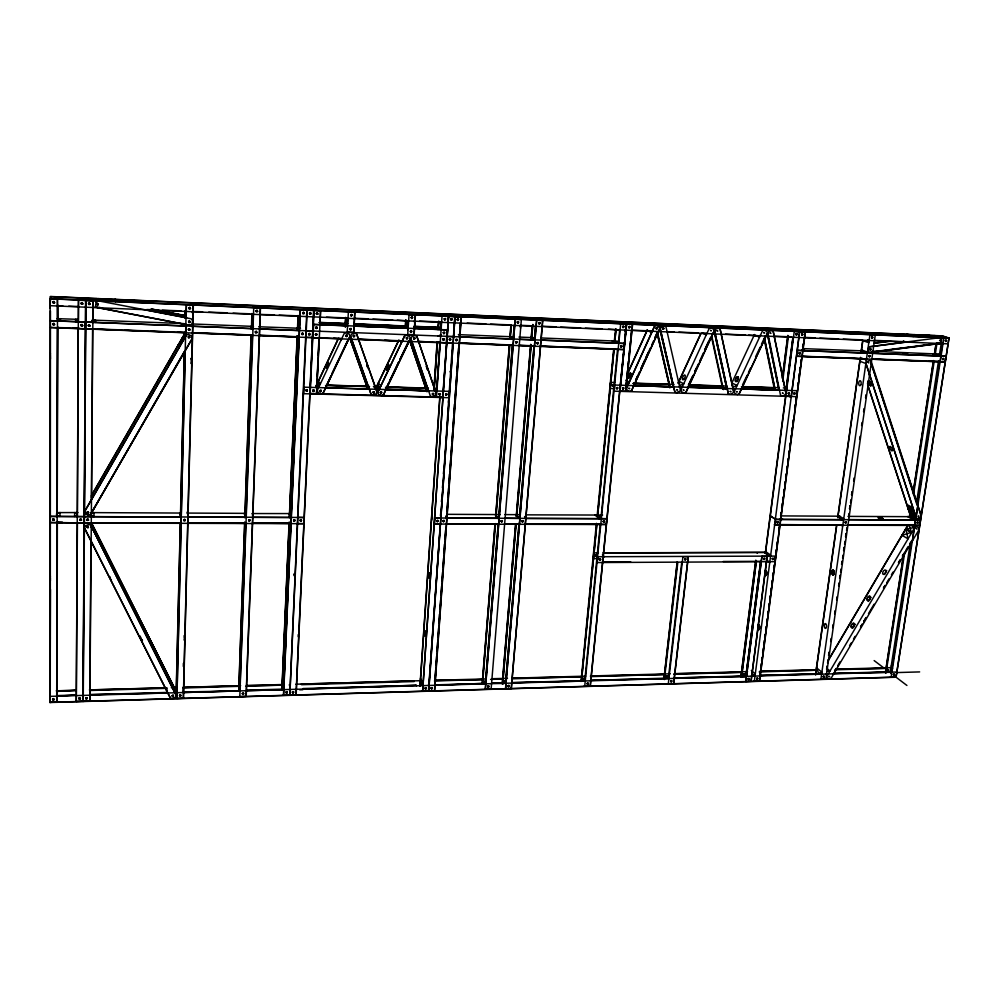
<?xml version="1.0" encoding="UTF-8"?>
<svg xmlns="http://www.w3.org/2000/svg" width="999" height="999" viewBox="0 0 999 999"><rect width="100%" height="100%" fill="white"/><g stroke="black" fill="none" stroke-linecap="round" stroke-linejoin="round"><path stroke-width="1.5" d="M49.95 702.509L50.125 298.664L949.05 338.012L896.078 677.222L49.95 702.509L50.262 688.736L49.95 702.16M50.262 697.027L50.45 310.839M50.45 589.41L50.087 702.16M85.739 300.349L85.739 298.052M56.693 701.96L57.168 522.877M57.005 516.058L57.492 327.972M57.368 299.3L57.517 320.229M57.055 697.152L57.355 521.278M57.73 326.798L57.23 512.537M57.742 318.993L57.742 304.895M57.617 696.141L75.549 695.067L57.655 695.579M58.354 306.019L62.8 305.831M57.83 691.495L57.855 690.821L75.624 690.446L57.83 691.383M90.747 524.862L88.524 524.537L85.202 525.961L84.391 528.046L170.255 697.964L172.34 698.588L175.462 697.127L176.149 695.254L90.747 524.862L175.487 693.269M84.653 516.583L303.983 517.47M183.591 352.797L90.584 514.448L192.345 338.349L90.584 514.41L88.436 515.159L85.202 513.586L84.628 511.5L186.351 335.04L188.511 334.403L191.696 336.151M85.202 513.586L88.436 515.159M869.567 346.84L868.206 348.276L868.256 351.348L869.555 352.597L940.096 343.469L934.752 343.818M50.35 357.555L50.225 354.595M50.387 354.033L50.287 353.334L50.2 356.805M50.075 640.671L50.075 641.383L50.212 640.659M50.1 579.732L50.25 578.334M50.225 578.009L50.175 575.349L50.237 579.07M50.3 637.624L50.112 643.181M75.537 695.629L75.549 695.067M77.56 306.456L68.706 306.218M76.286 701.423L78.421 300.237L93.032 300.886L89.898 701.023L76.286 701.423L77.422 522.889M77.41 516.146L78.272 328.771M78.571 300.224L78.459 321.066M82.967 701.173L85.589 300.537M83.104 701.523L85.739 300.224L86.513 298.102C96.029 302.972 105.994 296.666 115.534 301.511C125.062 297.415 134.216 304.72 143.731 300.637L144.243 302.759C134.703 297.977 124.8 304.183 115.272 299.375C105.544 303.434 96.254 296.166 86.513 300.237L85.739 298.077M83.242 701.173L85.877 300.549M89.76 700.973L90.934 540.546M91.171 527.509L91.209 522.827M91.196 516.196L91.221 513.086M92.582 328.746L91.471 499.2M92.72 321.878L92.882 300.849M166.983 688.336L90.684 690.459M90.709 695.316L90.709 694.63L167.595 692.981M90.709 694.63L167.52 692.432M50.325 356.518L50.262 359.178M50.35 356.044L50.25 353.609M50.25 577.597L50.287 580.993L50.25 580.294M50.362 578.009L50.3 580.856M50.225 639.934L50.175 641.545M869.505 346.815L905.843 342.158L903.346 341.183M50.075 639.934L50.112 638.111M184.515 639.497L184.678 638.161M191.321 363.686L191.508 358.142L191.308 359.116M933.665 335.676L929.033 336.126M869.555 352.472L940.034 343.331L941.383 341.92L941.433 338.898L940.134 337.65L869.567 346.715M940.196 337.787L941.433 338.898L941.383 341.92M174.4 688.249L174.338 687.587L175.999 688.086L174.413 688.124M175.062 692.769L176.661 692.719M179.882 513.199L180.682 517.057L84.653 516.67M176.149 693.106L180.295 522.714M180.444 516.495L184.353 351.723M184.64 335.439L184.703 332.33M185.04 318.331L185.227 310.552M176.286 693.156L180.432 522.714M180.582 516.495L184.403 351.473M185.215 315.422L185.464 310.776M176.586 692.17L174.987 692.332M185.152 332.355L177.397 332.192M85.939 322.14L185.227 325.949M176.91 698.426L186.313 304.957L193.344 305.269L183.466 698.226L176.91 698.426L185.202 350.861M185.702 335.976L185.964 325.012M186.151 317.432L186.438 304.945M183.317 666.408L183.391 663.299M187.687 513.236L188.561 517.095L245.617 517.32L244.293 513.386L245.617 517.32M183.329 698.189L193.182 305.232M183.891 691.957L239.635 690.908L183.978 692.507M193.469 311.526L202.597 311.775M252.31 328.621L193.369 326.273M298.214 636.725L298.189 634.677M374.862 387.5L374.912 385.577M50.45 296.853L50.125 308.329L50.462 296.491L942.407 335.889L949.05 338.012M250.861 326.448L252.297 328.758M238.386 685.801L238.511 686.45L238.386 685.801L183.167 687.462M238.686 691.358L244.668 522.277M244.83 517.607L251.086 335.264M251.473 329.308L251.848 313.499M238.861 690.334L244.792 522.277M244.967 517.607L251.386 335.539M251.611 329.32L252.16 313.748M239.835 691.283L245.804 522.852M246.029 516.62L252.447 335.726M252.672 329.483L253.222 313.886M253.734 307.879L239.81 696.553L246.216 696.353L260.464 308.204L253.609 307.904M253.421 306.393L259.166 306.868L255.994 306.206L258.117 306.556M256.581 307.192L253.396 306.506L254.033 306.243M50.237 359.066L50.45 358.529M246.079 696.315L260.314 308.167M246.778 690.696L283.341 689.647M246.641 690.159L283.179 689.11M259.678 335.227L273.651 335.764M260.24 328.933L298.801 330.607L296.978 328.159L298.801 330.607M424.825 631.418L425.037 635.876M424.725 631.917L424.65 633.865M424.575 634.515L425.174 636.026L425.649 633.678M425.749 634.34L425.387 631.306M428.808 573.476L428.633 575.973M428.621 575.287L428.521 574.612M429.383 573.239L429.57 576.885M170.729 359.141L171.84 357.754L171.478 359.565M281.855 690.059L289.111 522.227M289.31 517.557L297.178 335.739M297.44 329.52L298.052 315.534M282.005 690.109L289.26 522.265M289.46 517.594L297.327 335.764M297.652 329.782L298.202 315.559M282.23 689.085L289.435 522.652M289.71 516.433L297.515 336.014M297.789 329.782L298.389 315.784M290.397 523.064L261.813 522.976M290.672 517.507L288.986 513.598L290.672 517.507L253.309 517.357L252.385 514.685M298.489 336.725L279.857 336.139M283.504 689.984L290.759 523.214M290.959 518.543L298.901 336.188M299.101 331.506L299.775 315.921M313.786 310.527L296.154 694.867L283.479 695.242L300.262 309.94L320.654 310.826L316.521 393.419M283.591 695.192L300.387 309.927M289.785 695.054L306.843 310.202M289.86 695.054L307.192 310.227M50.125 643.019L50.212 641.383M297.802 523.613L303.696 523.663L84.615 523.039M303.933 387.162L303.659 393.693L448.913 397.714L449.325 391.371L303.958 387.187M306.144 337.4L312.212 337.5M298.239 517.407L303.958 517.557M306.606 330.781L312.525 331.031L85.939 322.028M296.004 694.817L313.636 310.502M314.073 310.527L310.14 393.556L442.807 397.24M316.608 388.811L316.82 384.203M317.183 376.523L317.832 362.699M318.194 355.02L318.843 341.196M320.492 310.801L320.005 324.238L319.867 319.518M302.997 688.548L416.221 685.302L303.172 689.085M317.183 387.4L318.419 387.712M50.287 575.799L50.362 577.285M325.599 387.637L369.056 389.185M341.146 338.474L333.691 338.186M345.154 323.851L319.43 322.789M345.117 326.648L345.592 317.495M345.279 326.673L345.754 317.52M346.928 325.487L319.505 324.5M347.29 325.624L347.827 317.944M348.376 312.025L347.227 332.043L353.821 332.305L354.882 312.325L348.264 312.038M348.763 339.148L351.461 339.111M353.658 332.267L354.72 312.3M354.495 326.161L407.704 328.346L354.258 325.786M358.591 339.148L375.499 339.797M366.683 386.438L326.848 385.264M49.95 696.365L896.827 672.002M374.126 386.813L376.76 386.888L373.414 386.488M376.036 389.098L378.946 389.473M386.163 389.672L428.421 390.771M378.072 387.6L378.346 383.054L380.819 385.764L375.324 389.398L398.688 340.647M401.91 341.183L358.579 339.285M405.244 327.597L405.706 320.055M405.394 327.622L405.869 320.08M405.557 327.847L406.143 320.304M397.24 320.192L408.166 320.879M407.692 329.633L408.254 320.517M407.817 329.633L408.391 320.517M409.053 314.673L407.717 334.453L414.148 334.702L415.409 314.972L408.953 314.685M411.775 341.433L408.841 341.221L400.05 359.415M413.998 334.677L415.247 314.947M428.421 390.896L385.914 389.26M434.09 386.526L437.112 341.758M437.962 329.608L438.474 321.69M434.041 389.685L437.237 342.22M438.274 326.985L438.661 321.216M434.215 389.972L437.55 342.47M438.449 327.21L438.973 321.441M435.189 390.821L436.538 391.133M416.483 685.938L416.221 685.302M436.6 390.584L439.985 342.782L436.738 390.584M440.796 328.971L441.296 321.703M440.921 328.983L441.421 321.715M419.942 686.076L439.81 396.703M420.092 686.126L439.96 396.74M422.627 685.764L422.365 685.127M448.563 316.421L422.627 691.096L434.64 690.734L461.326 316.983L442.033 316.134L436.526 397.065L442.657 397.215L448.563 316.421L422.602 691.046M428.396 685.064L428.683 685.464M440.035 524.025L434.465 523.888M440.309 517.981L434.865 518.081M440.434 515.696L440.784 512.587M441.421 501.71L441.758 498.601M442.407 487.724L442.744 484.615M443.381 473.726L443.731 470.629M448.401 402.235L448.751 399.125M452.747 343.044L447.015 342.694M453.047 336.601L447.44 336.513M428.459 690.871L440.284 524.363M452.547 343.169L440.759 517.644M453.509 336.251L454.757 316.671M428.671 690.921L454.995 316.695L428.771 690.858M435.089 677.722L435.651 669.942M436.088 663.723L436.65 655.943M437.087 649.712L437.649 641.932M438.086 635.714L438.648 627.934M439.085 621.703L439.635 613.923L439.098 623.264M440.084 607.704L440.634 599.924M441.083 593.706L441.633 585.926M442.082 579.695L442.632 571.915M443.081 565.696L443.631 557.917M444.08 551.685L444.63 543.906L444.093 553.246M445.079 537.687L445.629 529.907M446.416 519.005L446.628 515.896M447.077 509.677L447.627 501.898M448.076 495.666L448.626 487.887M449.075 481.668L449.625 473.888L449.088 483.229M450.074 467.657L450.624 459.877M451.073 453.658L451.623 445.879M452.072 439.647L452.622 431.868M453.071 425.649L453.621 417.869M454.07 411.638L454.62 403.858L454.083 413.199M455.069 397.639L455.619 389.86M456.068 383.641L456.618 375.861M457.067 369.63L457.617 361.85M458.066 355.632L458.616 347.852M459.403 336.95L459.615 333.841L459.528 336.963M460.064 327.622L460.402 322.952M435.102 679.283L435.764 669.942M436.101 665.272L436.763 655.943M437.1 651.273L437.762 641.932M438.099 637.262L438.761 627.934M440.097 609.253L440.759 599.924M441.096 595.254L441.758 585.913M442.095 581.256L442.757 571.915M443.094 567.245L443.756 557.917M445.092 539.235L445.754 529.907M446.541 519.005L446.753 515.896M447.09 511.226L447.752 501.898M448.089 497.227L448.751 487.887M450.087 469.218L450.749 459.877M451.086 455.219L451.748 445.879M452.085 441.208L452.759 431.88M453.084 427.21L453.758 417.869M455.082 399.2L455.756 389.86M456.081 385.189L456.755 375.861M457.08 371.191L457.754 361.85M458.079 357.192L458.753 347.852M460.077 329.183L460.527 322.952M434.49 690.696L461.176 316.945M435.339 685.277L485.039 683.328L485.352 683.953L498.214 524.063L446.865 524.038M495.292 514.585L498.576 518.344L447.427 518.131L445.979 516.171M460.389 336.888L513.024 339.111L509.515 336.838M83.978 516.67L50.375 516.396M50.412 522.352L83.928 523.039L83.978 516.533L50.375 516.433M482.142 684.29L494.98 524.063M495.604 516.283L509.303 345.167M509.927 337.387L510.926 324.937M482.292 684.327L495.129 524.088M495.754 516.321L509.465 345.192M510.089 337.412L511.088 324.975M482.617 683.291L495.541 523.601M496.041 517.395L509.84 345.317M510.339 337.562L511.451 325.162M485.027 683.441L435.04 684.877M498.588 519.405L512.624 345.479M513.124 339.273L514.248 325.299M485.427 684.003L498.339 524.063M498.713 519.405L512.3 345.105M513.249 339.273L514.298 325.262M515.247 319.318L485.377 689.173L484.94 688.661M505.556 518.244L519.368 518.419L515.934 514.685L519.38 518.306M519.168 345.242L533.678 345.804M520.192 339.398L534.428 339.96L530.769 337.562M502.222 683.703L515.584 524.138M516.233 516.396L530.644 344.443M531.031 339.797L532.205 325.849M502.372 683.753L515.734 524.175M516.383 516.433L530.806 344.468M531.193 339.822L532.355 325.874M502.584 684.253L515.984 524.562L502.709 684.253M531.056 344.705L516.758 515.259L531.181 344.705M532.754 324.55L531.58 338.499L532.879 324.55M518.394 517.832L518.718 517.032L519.792 517.395M505.257 682.754L491.52 683.254L505.594 683.366L519.155 523.451M505.531 683.403L519.03 523.451M533.966 346.428L519.418 518.793L534.09 346.428M535.339 326.074L534.49 340.209L533.616 340.184M534.615 340.209L535.739 326.173M536.625 320.267L505.506 688.623L511.301 688.448L542.757 320.542L536.625 320.267L505.594 688.573M542.607 320.504L511.301 688.448M541.545 340.122L624.263 343.531M140.384 636.151L140.347 637.175M512.187 678.821L581.493 676.773L511.838 678.321M581.018 681.48L596.403 523.314M597.165 515.559L613.686 349.001M614.21 341.933L615.646 329.021M615.172 382.555L610.526 382.405L609.927 388.486L614.572 388.636M581.455 680.431L596.765 524.662M615.983 329.245L614.847 340.809L616.096 329.245M581.568 680.431L596.878 524.662M584.477 680.594L511.688 682.679L584.877 681.093L584.49 680.481M608.391 329.171L619.63 329.857M584.74 681.056L600.237 524.438M600.998 517.932L617.544 349.513M619.642 329.508L618.806 342.832M584.727 686.263L620.679 323.926L632.592 324.463L625.849 391.221L619.992 391.046L626.498 324.176L590.322 686.088L584.29 685.714M606.793 518.693L434.902 517.994L434.49 524.038L606.206 524.537L606.793 518.693L526.286 518.456L524.55 516.52M624.325 343.431L623.701 349.65L447.04 342.844L447.477 336.401L624.275 343.406M590.172 686.051L626.373 324.176M619.992 391.046L626.673 324.2M591.133 680.794L590.721 680.307L668.543 678.571M603.571 562.474L603.159 561.95L630.769 561.938M604.42 556.83L602.422 554.795M625.824 386.263L626.448 380.057M626.798 375.399L627.384 370.754M627.859 366.096L628.321 361.451M628.796 356.793L629.42 350.587M629.894 345.929L630.369 341.283M630.831 336.626L631.455 330.419M625.686 391.196L632.429 324.438M626.71 385.514L627.547 385.414L626.273 385.114M632.305 330.269L651.61 330.881M634.053 385.614L673.538 386.85M184.615 640.009L184.528 635.177L184.64 636.151M658.603 331.393L660.277 331.256M668.88 384.403L633.166 383.404M679.42 386.9L682.042 387.113L679.919 387.05M727.022 388.524L688.411 387.312M663.885 679.045L677.147 562.125M664.035 679.083L677.31 562.162M664.385 679.57L677.784 562.562M706.081 333.329L701.535 333.142M668.094 678.084L590.709 680.406M668.343 678.583L681.718 562.499M682.904 556.705L668.306 683.766L673.726 683.603L688.323 556.68M712.449 333.604L714.572 333.566M673.576 683.566L688.211 556.68M674.587 678.396L674.125 677.909L746.116 676.448M721.99 386.089L688.249 385.015M726.473 388.374L687.899 387.038L688.398 387.437M733.254 388.836L732.729 388.449L735.326 388.898L733.266 388.711M741.57 388.973L779.332 390.147L741.008 388.823M759.377 335.477L759.927 335.826L748.588 335.14M767.657 335.951L765.584 335.864M774.512 387.999L741.483 386.95M755.744 560.327L740.883 676.822L746.141 676.723M741.033 676.86L755.906 560.364M741.433 677.347L756.318 560.751M741.545 677.334L756.43 560.751M782.304 378.159L787.774 335.477M782.467 378.184L787.936 335.502M782.642 381.493L788.511 335.726M745.616 675.861L674.113 678.021M760.326 561.326L723.151 561.5M745.853 676.298L760.714 560.639M745.953 676.298L760.826 560.639M746.028 676.723L757.704 586.338M758.041 583.316L760.876 561.6M745.816 681.455L761.9 556.443L767.244 556.431L751.061 681.293L745.816 681.455L761.95 556.406M785.439 390.459L786.201 390.484L784.864 390.197L785.639 390.097M785.826 391.121L792.869 337.425M786.126 390.547L792.669 340.284M765.296 553.221L785.614 395.941M786.213 391.308L789.797 363.549M790.197 360.464L792.781 340.422M765.459 553.259L794.242 331.506L805.356 332.018L759.577 681.043L754.307 681.156M767.082 556.393L751.061 681.293M766.82 561.575L766.283 561.176L769.018 561.563M769.442 556.218L764.347 552.41L603.496 552.984M754.158 675.611L751.435 675.799L754.67 676.098M799.55 331.743L791.32 396.191L785.851 396.029M754.357 681.206L799.662 331.743M775.686 519.38L920.391 519.967L919.542 525.437L774.949 525.012L775.686 519.38L770.379 515.859M907.017 334.34L906.717 336.139L900.461 334.053L913.311 336.426L913.96 334.64L927.259 337.038L927.784 335.252L941.12 337.637L934.664 335.564L934.202 337.337L920.878 334.952L920.291 336.725L907.017 334.34L913.311 336.426M759.715 674.362L760.227 671.278M760.726 666.658L761.238 663.573M761.638 660.501L762.037 657.417M762.649 652.797L763.248 648.176M763.661 645.092L764.26 640.471M764.66 637.387L765.072 634.315M765.671 629.695L766.071 626.61M766.683 621.99L767.082 618.905M767.694 614.285L768.094 611.213M768.706 606.593L769.105 603.508M769.705 598.888L770.117 595.804M770.716 591.183L771.128 588.099M771.727 583.478L772.127 580.407M772.627 575.786L773.139 572.702M773.638 568.081L774.15 564.997M774.65 560.377L775.162 557.292M775.661 552.672L776.173 549.6M776.66 544.979L777.172 541.895M778.683 529.57L779.195 526.485M780.619 515.596L781.031 512.499M781.63 507.879L782.242 503.246M782.642 500.149L783.054 497.065M783.653 492.432L784.065 489.348M784.665 484.715L785.077 481.63M785.676 476.998L786.088 473.913M786.688 469.28L787.1 466.196M787.699 461.563L788.111 458.479M788.711 453.846L789.123 450.761M789.61 446.128L790.134 443.044M790.621 438.411L791.146 435.314M791.633 430.681L792.145 427.597M792.644 422.964L793.156 419.88M794.667 407.53L795.179 404.445M795.679 399.812L796.191 396.728M797.614 385.926L798.014 382.829M798.626 378.209L799.225 373.576M799.637 370.479L800.037 367.395M800.649 362.762L801.048 359.677M802.609 346.903L803.121 343.881M759.977 675.449L820.703 673.713L759.977 675.449L760.501 675.923M774.974 561.688L775.661 556.093L597.777 556.743L597.252 562.549L774.924 561.65M759.427 681.006L805.182 331.993M804.882 337.612L804.282 337.387L815.184 337.849M837.487 516.333L843.131 519.617M860.838 350.949L866.832 353.059M836.588 525.249L815.484 674.675L821.84 672.165L816.52 667.757L818.693 673.463M837.674 517.544L860.089 358.891M861.175 351.186L862.699 340.397M815.634 674.712L836.75 525.287M837.836 517.582L860.476 357.367M861.35 351.211L862.874 340.422M865.509 358.604L866.121 358.953L850.112 358.129M826.585 669.293L827.022 666.208M828.571 655.406L829.008 652.322M839.61 578.284L840.059 575.187L839.722 578.271M842.045 561.313L841.595 564.398L842.145 561.313M843.593 550.511L844.03 547.427M845.579 536.625L846.016 533.541M849.987 505.769L849.55 508.853L850.099 505.769M851.535 494.967L851.985 491.883M826.685 669.293L827.122 666.208M827.572 663.124L828.009 660.039M828.671 655.406L829.108 652.322M830.656 641.52L831.106 638.436M832.642 627.647L833.091 624.562M834.64 613.761L835.077 610.676M836.625 599.875L837.062 596.79M838.611 585.988L839.048 582.904M840.596 572.102L841.046 569.018M842.582 558.216L843.031 555.132M843.693 550.511L844.13 547.427M844.58 544.343L845.017 541.258M845.678 536.625L846.116 533.541M846.565 530.457L847.002 527.372M848.551 516.57L848.988 513.486M850.536 502.684L850.986 499.6M851.648 494.98L852.085 491.883M853.633 481.093L854.07 478.009M859.59 439.435L860.039 436.351M861.588 425.549L862.025 422.465M863.573 411.675L864.01 408.579M865.559 397.789L865.996 394.705M867.544 383.903L867.994 380.819M825.823 679.02L875.274 335.065L869.929 334.84L820.891 679.22L825.973 679.058M872.065 359.19L945.004 361.875L944.317 361.638M874.724 340.584L874.088 340.359L886.375 340.871M849.187 519.642L920.316 520.042M873.039 353.296L945.878 356.318M828.059 673.975L826.36 673.551M903.908 353.858L902.659 353.409L907.017 353.683M903.009 353.509L907.005 354.046M906.655 335.402C916.72 336.738 903.858 333.716 906.105 335.414M885.351 672.664L903.583 554.27M908.066 525.561L908.216 524.637M909.265 517.37L909.977 512.749M913.061 492.769L933.428 360.539M934.377 354.383L936.038 343.631M885.501 672.702L903.708 554.507M909.602 516.246L909.952 513.973L910.139 516.595L909.502 516.246L910.239 516.595M913.223 492.769L933.466 361.413M936.263 343.256L934.589 353.459L935.364 353.696L936.937 343.481M886.001 673.151L904.807 551.81M913.523 494.63L934.14 361.65M890.196 672.564L910.239 543.506M916.62 502.072L938.561 360.739M939.472 354.608L941.183 343.843M890.721 671.703L833.228 673.451L891.32 672.265M890.996 673.563L911.363 542.27L891.096 673.551M913.623 527.684L914.372 528.034L913.623 527.684L913.985 525.337L914.734 525.699L915.296 516.958L916.033 517.307L917.919 505.194M939.347 361.9L917.169 504.845L939.447 361.9L940.134 362.137L942.169 343.693M913.735 527.684L914.097 525.337M915.034 519.243L915.396 516.958M942.332 343.456L940.346 355.444M914.272 528.034L912.337 541.108M945.054 362.013L945.953 356.218L797.702 350.324L796.915 356.318L945.054 362.013L944.305 361.75M913.948 518.256L907.542 516.545L913.61 519.905L914.235 516.583M96.179 302.11L95.567 305.682L97.028 307.505L190.035 325.324L191.958 324.176L192.607 320.704L191.259 318.806L98.177 300.799L96.179 302.123M97.028 307.492L190.035 325.324M192.445 327.36L192.832 325.125M939.247 354.957L932.579 353.708L939.01 355.931L939.422 353.983M428.583 574L428.933 573.089M171.928 358.029L169.168 362.799L171.965 357.829M169.206 362.15L169.293 362.874L170.404 361.488M326.398 366.296L326.423 368.107M328.409 364.735L328.384 362.937L326.76 365.696M186.351 335.04L185.339 332.567L182.53 341.396L181.681 338.948L186.226 334.977L185.352 332.592L85.902 328.783M428.908 577.934L429.595 577.41M183.167 691.645L183.267 687.674M326.636 365.646L326.286 368.057L326.923 367.694M327.11 367.207L328.521 362.987L327.372 364.398M859.977 361.226L860.676 359.415L859.877 361.276L866.046 363.574L916.32 518.169L910.126 514.772L867.607 384.89M867.769 384.865L910.189 514.797L917.869 518.731L920.354 517.395L921.19 515.646L871.053 361.076L869.355 360.402L866.695 361.725L865.946 363.624L916.32 518.169M917.869 518.731L920.404 517.42L921.09 515.696L870.366 360.814M519.63 518.031L518.918 516.933L518.469 518.031M371.104 394.405L373.102 395.329L376.286 394.155L377.098 392.195L356.655 334.078L354.77 333.092L351.536 334.265L350.587 336.313L371.128 394.443L350.587 336.313M327.435 366.645L328.047 365.347M430.494 396.016L432.317 396.978L435.439 395.804L436.238 393.868L416.908 336.451L436.276 393.893M627.11 374.45L647.327 329.732M626.623 375.924L647.477 329.795M626.448 388.286L654.47 326.273M637.499 376.136L635.576 380.357L639.51 371.965M640.684 369.106L644.505 360.676M645.779 357.867L648.326 352.247M654.695 338.199L657.242 332.58L654.795 338.249M640.784 369.155L650.337 348.077M651.61 345.267L653.521 341.059M659.79 328.659L631.63 390.484L659.79 328.659L659.153 326.71L656.355 325.462L654.57 326.323L626.51 388.311L627.097 390.184L629.845 391.358L631.63 390.484M169.518 361.725L170.367 359.752M678.096 383.079L700.761 333.591M678.246 383.154L700.911 333.654M680.893 389.935L709.103 328.696L710.901 327.872L713.573 329.083L714.185 330.994L686.088 392.182L684.19 392.969L681.505 391.808L680.993 389.972M692.457 376.548L688.623 384.89L693.194 375.212M695.004 370.991L696.278 368.219M704.57 350.162L708.403 341.82M695.104 371.041L698.301 364.098M699.575 361.313L703.396 352.984M704.67 350.199L710.414 337.699M731.68 383.379L754.52 334.503M742.482 385.002L747.152 375.212M748.463 372.402L750.424 368.181M755.544 356.893L760.227 347.103M761.425 344.243L765.446 335.851M739.148 393.743L767.369 333.291L739.248 393.781L737.374 394.568L734.814 393.444L734.29 391.608L762.412 331.019L764.198 330.194L766.795 331.393L767.369 333.291M315.934 386.226L338.499 338.249L316.071 386.301M317.257 390.472L344.156 333.579L346.166 332.767L349.25 334.178L350.025 336.288L323.239 393.094L321.116 393.856L318.032 392.52L317.382 390.522M324.962 388.623L330.844 376.161M332.03 373.339L347.814 340.172M323.114 393.044L350.025 336.288M375.299 389.373L398.551 340.572M404.583 335.914L377.797 392.182L378.521 394.218L381.543 395.567L383.491 394.73L410.402 338.649L383.491 394.73M377.909 392.232L404.695 335.976L406.668 335.177L409.665 336.563L410.402 338.649M385.876 388.798L388.561 383.191M389.897 380.394L398.601 362.162L386.001 388.861M399.937 359.353L408.641 341.121M674.824 391.82L676.535 392.757L679.457 391.77L680.369 389.985L665.958 326.798L664.223 325.811L661.251 326.785L660.202 328.659L674.824 391.82L660.202 328.659L661.251 326.785M714.635 331.019L715.671 329.171L718.543 328.184L720.129 329.195L733.628 391.583L732.717 393.356L729.844 394.343L728.234 393.431L714.585 330.994L728.234 393.431M785.776 393.181C785.776 394.955 782.155 397.115 780.469 395.005L767.869 333.254L768.793 331.456L771.715 330.519L773.201 331.506L785.938 393.169L773.263 331.456M171.029 360.152L170.779 360.876M767.869 333.254L768.793 331.456M185.339 332.567L91.496 495.417L91.533 497.952M91.621 495.516L185.464 332.655M827.821 660.963L907.854 525.212M827.959 661.051L907.991 525.299M852.609 628.171L855.019 624.15M868.443 601.336L870.853 597.315M884.29 574.487L886.687 570.479M860.526 626.922L862.112 624.25M863.685 621.565L866.058 617.557M900.049 560.014L898.463 562.687L900.136 560.052M902.422 555.993L903.995 553.321M834.527 671.128L836.113 668.456M837.686 665.771L840.059 661.763M849.55 645.704L851.123 643.031M853.496 639.01L855.082 636.338M860.614 626.972L862.187 624.288M863.773 621.615L866.145 617.594M868.518 613.586L874.05 604.22M886.7 582.804L889.073 578.796M891.433 574.775L893.019 572.102M902.509 556.043L904.083 553.371M905.668 550.686L908.041 546.678M909.614 543.993L911.2 541.321M831.106 678.284L919.018 529.67C919.355 527.46 916.545 525.861 914.847 527.347L826.922 676.236L827.272 677.896L829.495 678.983L831.193 678.333M428.808 573.089L429.508 573.239M429.47 577.797L428.509 575.973M327.235 367.257L326.523 367.932M436.176 391.246L436.938 390.746M485.901 681.867L484.565 681.905L485.926 681.455M505.944 681.306L504.62 681.343L505.981 680.881M421.553 684.827L423.126 683.466L420.479 678.596L421.553 684.827L419.967 686.126M902.684 353.296L903.97 353.147M910.489 335.689L909.727 335.826M905.394 334.99L906.155 334.852M436.301 391.046L437.162 390.784M768.693 556.418L770.704 555.182L765.571 551.485L766.633 554.27M841.47 520.029L843.693 518.693L838.061 515.297L839.21 518.006M916.37 518.094L908.453 509.515L912.874 507.729L906.805 504.445L914.535 512.812L910.189 514.797M625.661 383.878L629.22 382.043L625.973 380.132M865.883 363.611L866.695 361.725M752.334 675.361L755.232 674.05L751.31 670.466M91.409 522.652L175.512 689.959L174.725 691.87M91.284 523.151L175.599 690.546L91.284 522.752M176.149 695.316L90.622 524.912M90.472 514.123L93.931 512.662L94.006 516.583L90.484 515.097M76.948 515.534L74.588 516.495L74.688 512.574L76.998 513.573M883.079 518.568L882.404 518.856M56.456 513.973L60.077 512.499L59.853 516.446L56.406 514.96M878.333 517.719L880.756 517.619M427.272 368.643L427.397 369.368L427.01 367.982M377.11 392.22L356.68 334.103M438.224 335.951L440.984 334.99M438.211 336.114L440.971 335.14M733.678 391.608L720.129 329.195M676.535 392.757L679.457 391.77M91.958 320.791L95.529 320.067L95.617 322.39L91.983 321.378M77.972 321.104L75.524 321.591L75.624 319.268L78.022 319.942M58.017 319.143L60.502 318.656L60.277 320.979L57.892 320.304M253.296 327.073L253.184 327.747M253.634 306.443L255.994 306.206M882.816 518.681L881.28 518.856M871.927 351.935L878.059 351.149M881.118 350.749L901.048 348.052M904.107 347.777L908.703 347.065M911.775 346.79L924.025 345.092M927.097 344.805L931.692 344.093M874.125 343.132L889.372 341.183M874.038 343.294L890.571 341.183M827.172 671.216L829.982 670.928L826.76 668.294M896.115 676.972L891.183 677.122L943.868 338.049L949 338.286L942.319 336.176M56.244 690.821L75.687 690.272M89.398 689.897L165.822 687.774M171.291 687.674L176.736 687.474M182.967 687.3L240.672 685.689M246.915 685.514L284.34 684.477M295.879 684.203L421.578 680.669M435.614 680.282L486.138 678.92M491.758 678.721L507.492 678.321M512.037 678.159L585.751 676.148M591.57 675.948L670.204 673.801M674.225 673.651L747.527 671.615M760.002 671.266L816.146 669.705M836.425 669.143L891.058 667.669M166.92 687.911L90.672 689.909L90.672 690.584M246.978 685.689L281.918 685.127L245.604 686.263M420.517 680.856L420.529 680.744M435.701 680.431L482.579 679.645M491.745 678.87L502.697 679.083M590.372 676.136L664.647 674.562M674.824 673.788L741.782 672.302L673.738 674.3M760.189 671.403L816.508 670.217L759.165 671.915M836.126 669.293L886.175 668.368M183.254 687.999L238.511 686.338M434.44 680.981L482.592 679.532M490.559 679.42L502.709 678.97M590.771 676.623L664.66 674.45M835.152 669.805L886.2 668.269M826.348 673.651L827.484 673.626M299.7 689.822L302.809 689.735M896.403 672.589L919.654 671.915M254.583 306.331L255.257 306.318M257.33 307.217L259.153 307.005L258.641 306.531M50.187 639.397L50.175 637.837M184.54 638.861L184.303 640.459M598.426 552.847L593.768 552.859L593.206 558.591L598.301 558.603M603.071 552.834L765.796 552.372M682.841 556.743L688.361 556.718M598.014 523.976L601.111 523.988M217.557 522.976L245.567 523.339L188.149 522.889M290.384 523.189L252.772 523.076L290.572 523.464M557.767 523.976L601.098 524.1M895.628 524.975L914.197 525.024M50.375 522.777L83.928 522.864M84.615 522.877L180.607 522.864M519.03 524.125L504.57 523.826M606.181 524.375L525.274 523.876M919.492 525.287L847.664 524.837M56.743 512.612L77.934 512.549M90.884 512.612L180.969 513.049M187.188 513.074L246.216 513.361M251.91 513.548L291.258 513.573M447.54 514.323L500.287 514.572M504.932 514.597L520.442 514.672M525.861 514.847L602.647 515.059M781.206 515.909L839.959 516.196M848.114 516.383L914.21 516.695M915.584 519.605L914.934 519.243M843.119 519.73L775.611 519.455L770.416 516.008M906.455 354.158L907.666 353.908M310.252 393.531L316.596 393.706L319.118 338.137M326.885 385.114L369.543 386.401M387.375 386.9L428.434 388.136M433.641 388.286L437 388.361M373.876 386.65L376.498 386.725M386.763 387.038L425.886 388.336L385.477 387.275M325.524 385.514L366.933 386.601M385.901 389.385L428.121 390.609M633.766 383.141L674.05 384.428M689.547 384.915L726.723 386.089M742.22 386.588L779.407 387.762M783.303 387.912L787.15 388.012M741.495 386.838L774.537 387.874M633.154 383.529L669.367 384.665M688.748 385.289L722.514 386.351M633.578 385.464L673.526 386.975M191.483 361.501L191.321 363.574M868.768 374.637L869.505 374.9M58.054 327.597L67.095 327.809M73.127 328.172L79.158 328.271M98.302 329.146L118.469 329.782M124.663 330.157L144.83 330.806M151.024 331.181L169.643 331.755M196.041 332.779L192.932 332.792L252.085 335.077M202.273 333.154L222.515 333.803M228.734 334.178L248.976 334.815M318.768 337.612L323.251 337.787M384.727 340.159L401.635 340.809M427.759 341.82L418.681 341.471L446.241 342.757M436.838 342.17L439.872 342.282M461.001 343.132L482.779 343.831M487.425 344.143L507.654 344.792M540.471 346.191L558.866 346.765M564.984 347.14L584.914 347.777M591.021 348.139L610.951 348.776M802.434 356.293L819.367 356.818M823.963 357.118L843.98 357.767M876.073 359.128L896.253 359.79M902.434 360.139L922.614 360.801M928.795 361.163L939.672 361.463M50.474 327.41L85.19 328.758M259.84 335.477L298.689 336.975M313.012 337.637L341.371 338.723M512.687 345.217L459.453 343.069M519.555 345.492L534.065 346.041M623.676 349.5L540.471 346.066M796.877 356.168L866.145 358.841M50.474 327.585L85.19 328.921L85.24 321.99L50.474 320.617M85.902 328.946L312.225 337.65M56.793 318.644L77.76 319.33M92.095 320.067L183.529 323.576M253.484 326.411L192.432 323.963L193.369 326.411M258.729 326.76L300.537 328.309M458.391 334.628L514.298 336.875M518.956 337.063L535.002 337.737M540.696 337.937L618.381 341.208M802.796 348.614L863.386 350.911M872.689 351.286L939.397 354.108M313.336 331.006L446.715 336.313M50.474 320.729L85.24 322.115M797.627 350.424L866.82 353.171M319.443 322.402L347.852 323.601M353.721 323.826L408.254 326.086M414.485 326.348L440.971 327.447M319.23 322.552L345.167 323.713M353.771 323.988L405.294 326.211L354.008 324.213M413.636 326.461L441.383 327.697M413.923 326.698L441.371 327.834M414.585 328.396L440.684 329.345M313.611 324.488L347.153 325.861M447.127 329.957L414.597 328.271M50.137 298.788L948.963 338.112L896.041 677.072L49.95 702.334L56.831 702.01L57.517 299.325L50.125 299.001M93.794 307.292L100.025 307.417M146.728 309.54L156.081 309.802M162.3 310.202L180.981 310.864M208.691 312.175L226.96 312.812M233.042 313.211L249.787 313.786M274.475 314.835L260.614 314.473M279.133 315.172L297.839 315.834M326.461 317.183L345.829 317.869M368.344 318.831L354.657 318.244M372.902 319.156L392.682 319.867M419.617 321.141L439.398 321.853M467.12 323.164L485.851 323.838M490.521 324.163L509.24 324.825M532.442 325.811L520.804 325.324M556.031 326.823L542.17 326.223M560.639 327.148L580.681 327.872M585.289 328.196L602.247 328.783M666.745 331.656L674.325 331.855M678.845 332.168L698.526 332.879M725.511 334.153L745.516 335.002M773.85 336.213L790.958 336.813M819.842 338.174L838.548 338.848M843.206 339.161L861.912 339.835M889.422 341.134L906.33 341.733M937.025 343.156L942.307 343.569M50.125 305.682L948.138 343.843M50.45 296.653L942.457 336.026M903.958 353.271L905.881 353.459M906.48 354.033L904.545 353.846M909.215 335.701L907.267 335.514M907.292 335.027L909.752 335.389M881.293 518.743L880.019 518.556M101.099 299.238L98.077 298.651L100.549 299.151M152.51 309.19L185.777 315.634M151.124 309.078L185.901 315.896M151.186 309.315L185.876 316.034M147.078 310.177L186.601 317.67M802.384 350.087L804.957 350.599L802.172 349.475M906.518 353.446L907.417 353.796M881.405 517.619L882.479 518.031M881.98 517.869L879.02 517.432L878.533 518.194M780.294 518.681L782.766 519.368L780.669 517.994M937.224 335.939L938.061 336.176M927.784 335.252L934.202 337.337M920.878 334.952L927.259 337.038M913.96 334.64L920.291 336.725M939.36 343.107L940.034 343.331M498.951 516.945L498.101 516.945L498.014 518.106M903.346 341.308L905.843 342.158M869.055 332.954L869.792 333.167M862.736 340.559L868.743 342.719L867.532 340.209M867.407 352.098L861.425 349.875L862.649 352.385M799.65 329.87L800.286 330.107L799.587 329.882M861.513 358.129L866.295 359.952M754.183 334.965L759.465 337.125M791.358 353.883L791.295 353.983M713.523 329.058L714.185 330.994M910.226 514.722L911.675 515.334M685.976 392.132L714.135 330.981M702.459 333.254L706.143 334.865M659.103 326.685L659.74 328.634M878.908 518.369L878.258 517.744M788.523 396.141L791.245 397.44M647.077 330.394L651.623 332.567M84.628 511.538L186.351 335.065M416.933 336.476L415.072 335.489L411.9 336.651L410.926 338.649L430.369 396.066M920.491 515.272L921.19 515.646M920.391 515.322L921.09 515.696M908.453 509.515L914.535 512.812M911.125 525.262L914.897 527.385L905.544 529.258L911.575 532.692L909.19 525.374M918.318 529.283L919.018 529.67M841.882 524.812L842.469 525.174L774.362 524.5L774.949 525.012M840.384 524.725L842.632 526.098M756.73 552.659L757.404 553.084M767.694 561.101L769.742 562.599M191.308 358.104L191.496 360.739M874.15 660.576L884.028 668.081M894.992 676.398L906.93 685.464M890.521 676.61L891.233 677.072M499.1 517.107L497.927 517.107L497.864 517.944M398.851 340.022L401.498 342.382M440.884 396.728L442.844 398.576M435.439 395.804L432.317 396.978M142.37 641.183L140.559 637.749M339.51 338.486L340.959 340.06M376.286 394.155L373.102 395.329M426.086 366.271L426.748 367.382M445.979 516.296L447.427 518.131M432.055 514.285L431.655 520.154M142.333 640.971L141.533 639.61M111.413 580.057L110.877 579.208M418.019 340.821L419.268 343.057M84.515 527.959L170.379 697.914M367.033 364.872L367.545 365.996M141.221 638.985L140.672 637.687M110.377 577.909L109.828 576.61M367.157 365.434L367.932 367.395M192.158 312.125L193.107 314.335L192.919 311.526M891.358 665.709L892.544 668.518M425.249 630.981L425.761 632.991M184.353 323.639L185.227 326.086M367.095 366.321L367.345 366.995M142.195 639.597L142.42 640.684M350.212 338.486L368.069 388.986M350.087 338.536L367.944 389.036M350.337 339.71L367.682 388.723M409.665 340.684L426.998 391.82L409.815 340.659M411.763 341.296L428.571 391.358M410.102 340.909L426.948 390.621M368.057 367.345L368.431 369.056M624.924 329.895L625.799 332.505M624.787 329.895L625.661 332.505M289.298 684.727L290.11 687.237M870.841 362.287L917.045 505.019M427.51 369.318L427.597 370.005M191.683 336.139L192.345 338.374M50.125 580.943L50.25 579.732M294.23 573.838L294.468 575.861M519.905 325.424L520.616 328.097M428.896 577.634L428.683 576.623M660.526 331.393L673.401 386.988M660.414 331.431L673.289 387.025M657.592 332.679L669.967 386.501M657.105 332.455L669.942 387.674M656.955 332.467L669.792 387.699M187.175 512.062L188.037 515.909M714.834 333.778L726.81 388.549L714.722 333.816M711.9 336.613L723.401 389.598M711.375 336.388L722.839 389.31M764.635 338.823L775.162 389.672M764.522 338.861L775.049 389.71M764.073 338.599L774.437 389.423M767.931 336.039L779.083 390.184M767.507 334.565L778.97 390.222M414.273 320.941L414.822 323.651M134.278 300.212L134.703 302.347M124.788 299.8L125.137 301.923M294.181 574.15L294.343 575.861M429.508 573.688L429.657 575.586M175.512 689.959L175.474 690.609M166.983 689.522L167.32 692.107M115.272 299.375L115.534 301.511M259.827 314.373L260.115 317.145M105.719 298.951L105.894 301.086M184.478 635.676L184.54 638.161M96.129 298.526L96.216 300.662M50.225 642.944L50.212 642.02M184.528 636.763L184.54 637.449M50.2 357.542L50.362 358.204M86.513 298.102L86.513 300.237M246.166 515.359A2.81 0.762 1.9 0 1 246.241 514.772M450.199 371.353A2.735 0.637 -88.4 0 1 450.062 371.828M757.654 625.836A2.448 1.036 88.1 0 1 759.165 625.374A2.448 1.036 88.1 0 1 759.327 628.97A2.448 1.036 88.1 0 1 757.791 628.808M757.766 625.836A2.448 1.036 88.1 0 1 759.352 625.524A2.448 1.036 88.1 0 1 759.302 629.245A2.448 1.036 88.1 0 1 757.741 628.271M764.809 574.65A2.46 1.061 89.1 0 0 766.383 574.7A2.46 1.061 89.1 0 0 766.221 571.078A2.46 1.061 89.1 0 0 764.672 571.665A2.46 1.061 89.1 0 1 766.395 571.216A2.46 1.061 89.1 0 1 766.358 574.987A2.46 1.061 89.1 0 1 764.747 574.125M52.597 699.163L52.91 699.974L54.183 699.562L53.397 698.626L52.597 699.163M52.772 519.455L53.084 520.342L54.408 519.955L53.596 518.918L52.772 519.455M52.947 323.938L53.272 324.887L54.645 324.525L53.796 323.389L52.947 323.938M52.972 302.035L53.297 302.997L54.67 302.635L53.821 301.486L52.972 302.035M869.892 349.4C870.604 351.985 871.865 347.402 869.892 349.4M78.933 698.388L79.221 699.2L80.494 698.788L79.72 697.851L78.933 698.388M79.97 519.555L80.27 520.429L81.581 520.042L80.782 519.018L79.97 519.555M81.094 325.037L81.406 325.986L82.767 325.624L81.93 324.488L81.094 325.037M81.219 303.259L81.531 304.22L82.905 303.858L82.068 302.709L81.219 303.259M85.739 698.189C86.638 700.986 88.224 696.253 85.739 698.189M87 519.58L87.3 520.454L88.611 520.067L87.812 519.043L87 519.58M88.374 325.324L88.686 326.273L90.035 325.911L89.211 324.775L88.374 325.324M88.524 303.571L88.836 304.533L90.197 304.171L89.373 303.022L88.524 303.571M96.666 303.921L97.902 304.982L97.64 303.396L96.628 304.32L97.502 305.07L98.339 304.52L97.515 303.384L96.666 303.921M939.609 340.422C940.633 341.046 940.746 340.272 939.609 340.422M172.128 695.654C172.964 698.401 174.563 693.756 172.128 695.654C173.127 698.451 174.4 693.606 172.103 695.741M179.508 695.441C180.332 698.189 181.93 693.543 179.508 695.441M183.779 519.917L184.053 520.779L185.327 520.392L184.578 519.393L183.779 519.917M188.424 329.245L188.711 330.169L190.022 329.807L189.248 328.708L188.424 329.245M188.948 307.904L189.236 308.853L190.559 308.491L189.773 307.367L188.948 307.904M242.382 693.593C243.157 696.315 244.78 691.733 242.382 693.593M248.626 520.142C249.388 523.051 251.111 518.256 248.626 520.142M255.394 331.868L255.657 332.779L256.943 332.43L256.194 331.331L255.394 331.868M256.156 310.814L256.418 311.738L257.705 311.388L256.955 310.277L256.156 310.814M286.039 692.319C286.775 695.004 288.399 690.471 286.039 692.319M293.606 520.304C294.33 523.176 296.066 518.431 293.606 520.304M301.81 333.678L302.073 334.59L303.334 334.24L302.61 333.154L301.81 333.678M302.734 312.824L302.997 313.736L304.258 313.386L303.534 312.3L302.734 312.824M292.407 692.132C293.144 694.817 294.767 690.284 292.407 692.132M300.175 520.329C300.899 523.201 302.635 518.456 300.175 520.329M306.044 390.259C306.755 393.294 308.591 388.374 306.044 390.259M308.591 333.953L308.841 334.852L310.115 334.503L309.39 333.429L308.591 333.953M309.54 313.112L309.79 314.036L311.064 313.686L310.339 312.587L309.54 313.112M313.649 324.375L313.024 337.787L446.266 342.919L447.165 329.857L313.649 324.375M312.837 390.459C313.536 393.481 315.372 388.574 312.837 390.459M315.434 334.328C316.134 337.412 318.007 332.43 315.434 334.328M315.759 327.535C316.458 330.632 318.331 325.649 315.759 327.535M316.408 313.411L316.658 314.323L317.919 313.973L317.207 312.887L316.408 313.411M301.436 684.053L413.898 680.931L414.16 681.555L301.611 684.69L301.436 684.053M319.905 390.659C320.517 393.643 322.527 388.886 319.93 390.609C320.504 393.693 322.515 388.798 319.905 390.659M345.854 317.744L345.379 326.91L345.979 317.744M345.891 335.514C346.466 338.549 348.526 333.741 345.916 335.452C346.453 338.599 348.514 333.666 345.891 335.514M349.937 328.921C350.612 331.993 352.485 327.048 349.937 328.921M350.661 314.885C351.336 317.982 353.221 313.012 350.661 314.885M353.271 335.801C353.946 338.861 355.819 333.928 353.271 335.801M373.151 392.17C373.801 395.154 375.636 390.309 373.151 392.17M380.382 392.37C380.944 395.317 382.954 390.621 380.407 392.32C380.919 395.379 382.942 390.547 380.382 392.37M406.368 337.887C406.905 340.871 408.966 336.139 406.393 337.824C406.893 340.934 408.953 336.064 406.368 337.887M410.402 331.368C411.026 334.39 412.912 329.508 410.402 331.368M411.263 317.507C411.888 320.554 413.786 315.659 411.263 317.507M413.586 338.162C414.21 341.183 416.084 336.313 413.586 338.162M432.392 393.856C433.004 396.79 434.852 392.02 432.392 393.856M439.16 394.043C439.76 396.978 441.608 392.207 439.16 394.043M442.907 339.31C443.506 342.307 445.392 337.475 442.907 339.31M443.356 332.692C443.956 335.701 445.841 330.856 443.356 332.692M444.305 318.931C444.905 321.953 446.79 317.095 444.305 318.931M425.124 688.249C425.761 690.858 427.41 686.45 425.124 688.249M436.788 520.804C437.4 523.588 439.16 518.993 436.788 520.804M445.591 394.23C446.203 397.152 448.039 392.395 445.591 394.23M449.413 339.473C450.012 342.457 451.898 337.637 449.413 339.473M450.824 319.218C451.411 322.227 453.309 317.382 450.824 319.218M431.168 688.074C431.805 690.671 433.441 686.276 431.168 688.074M443.007 520.829C443.618 523.613 445.367 519.018 443.007 520.829M455.819 339.722C456.406 342.707 458.291 337.887 455.819 339.722M457.242 319.493C457.829 322.502 459.727 317.657 457.242 319.493M662.649 328.384C663.149 331.218 664.997 326.611 662.662 328.359C663.149 331.243 664.972 326.561 662.649 328.384M676.835 389.81C677.871 390.509 678.109 389.897 676.835 389.81M515.159 319.33L485.289 689.223L491.121 689.048L521.353 319.605L515.159 319.33M487.762 686.413C488.349 688.985 490.01 684.652 487.762 686.413M501.186 521.028C501.76 523.776 503.521 519.243 501.186 521.028M515.709 342.07C516.258 345.017 518.144 340.259 515.709 342.07M517.332 322.09C517.869 325.062 519.78 320.279 517.332 322.09M507.979 685.826C508.553 688.386 510.202 684.065 507.979 685.826M521.953 521.103C522.514 523.838 524.275 519.318 521.953 521.103M537.075 342.907C537.612 345.841 539.497 341.109 537.075 342.907M538.761 323.014C539.298 325.974 541.196 321.216 538.761 323.014M716.982 330.731C718.019 331.456 718.256 330.831 716.982 330.731M725.099 388.823C725.237 388.711 727.734 388.461 725.099 388.798M730.219 391.446C731.231 392.145 731.468 391.533 730.219 391.446M770.117 333.017C771.116 333.741 771.365 333.129 770.117 333.017M614.01 349.238L597.702 515.109L614.135 349.238M782.442 393.044C783.428 393.731 783.666 393.131 782.442 393.044M583.279 678.696C583.791 681.206 585.439 676.985 583.279 678.696M595.416 555.506C595.928 558.141 597.652 553.783 595.416 555.506M612.212 385.277C612.687 388.099 614.535 383.541 612.212 385.277M614.797 385.015L614.223 391.171L796.615 396.64L797.339 390.709L614.835 385.04M587.15 683.503C587.662 686.013 589.335 681.78 587.15 683.503M599.475 559.44C599.987 562.087 601.735 557.704 599.475 559.44M603.271 521.391C603.758 524.075 605.544 519.642 603.271 521.391M616.533 387.937C617.007 390.771 618.881 386.176 616.533 387.937M620.691 346.178C621.153 349.051 623.051 344.418 620.691 346.178M622.627 326.636C623.101 329.533 624.999 324.862 622.627 326.636M622.552 388.124C623.014 390.946 624.887 386.363 622.552 388.124M628.696 326.898C629.158 329.795 631.068 325.137 628.696 326.898M628.821 388.311C629.87 389.061 630.119 388.449 628.821 388.311M656.118 328.072C656.518 330.931 658.503 326.373 656.131 328.047C656.518 330.969 658.503 326.336 656.118 328.072M683.266 389.985C684.278 390.709 684.527 390.122 683.266 389.985M318.306 381.243L317.782 385.839L320.292 383.966L318.306 381.243M666.258 676.348C666.72 678.808 668.381 674.675 666.258 676.348M710.589 330.432C711.6 331.181 711.862 330.594 710.589 330.432M670.704 681.056C671.166 683.528 672.839 679.37 670.704 681.056M684.702 559.078C685.139 561.675 686.9 557.38 684.702 559.078M736.513 391.62C737.499 392.332 737.749 391.758 736.513 391.62M763.86 332.729C764.847 333.491 765.084 332.867 763.86 332.729M743.219 674.175C743.631 676.585 745.304 672.527 743.219 674.175M748.176 678.783C748.576 681.218 750.261 677.122 748.176 678.783M763.661 558.753C764.048 561.301 765.808 557.08 763.661 558.753M788.336 393.206C788.698 395.916 790.571 391.521 788.336 393.206M795.991 334.116C796.34 336.9 798.251 332.43 795.991 334.116M756.705 678.533C757.117 680.956 758.803 676.885 756.705 678.533M772.352 558.716C772.739 561.251 774.5 557.042 772.352 558.716M777.147 521.99C777.522 524.575 779.32 520.317 777.147 521.99M793.943 393.369C794.292 396.091 796.166 391.695 793.943 393.369M799.188 353.171C799.537 355.931 801.435 351.486 799.188 353.171M801.648 334.365C801.985 337.138 803.908 332.667 801.648 334.365M868.143 340.097L868.755 340.447L868.143 340.097M823.213 676.585C823.576 678.97 825.261 674.962 823.213 676.585M845.254 522.227C845.579 524.775 847.377 520.591 845.254 522.227M868.993 355.906C869.292 358.616 871.203 354.245 868.993 355.906M871.64 337.387C871.927 340.11 873.85 335.726 871.64 337.387M828.908 676.423C829.794 677.047 830.044 676.41 828.908 676.423M887.624 670.092C887.936 672.427 889.622 668.506 887.624 670.092M893.481 674.525C893.793 676.872 895.491 672.926 893.481 674.525M917.144 522.489C917.419 524.975 919.217 520.866 917.144 522.489M942.606 358.791C942.869 361.451 944.779 357.155 942.606 358.791M945.441 340.572C945.691 343.244 947.614 338.936 945.441 340.572M188.661 321.503L188.799 322.477L190.16 322.315L189.56 321.104L188.661 321.503M87.1 512.2L87.587 513.311L88.711 512.574L87.6 511.825L87.25 513.111L88.611 512.937L88.012 511.8L87.1 512.2M188.299 336.713L188.761 337.887L189.885 337.15L188.799 336.326L188.424 337.662L189.785 337.525L189.211 336.313L188.299 336.713M916.22 528.533C917.057 529.383 917.219 528.683 916.22 528.533M53.097 301.81L53.097 302.809L54.545 302.872L54.096 301.536L53.097 301.81M53.084 323.701L53.072 324.7L54.52 324.75L54.071 323.439L53.084 323.701M81.344 303.022L81.344 304.021L82.767 304.083L82.343 302.759L81.344 303.022M88.649 303.346L88.636 304.333L90.072 304.395L89.635 303.084L88.649 303.346M81.219 324.812L81.219 325.799L82.642 325.849L82.205 324.538L81.219 324.812M88.499 325.1L88.486 326.074L89.91 326.136L89.485 324.825L88.499 325.1M182.655 337.25L179.008 347.502L178.197 345.005L183.516 339.672L182.655 337.25M52.897 519.243L52.897 520.167L54.283 520.167L53.859 518.956L52.897 519.243M80.082 519.343L80.082 520.254L81.456 520.267L81.044 519.055L80.082 519.343M87.125 519.368L87.113 520.279L88.486 520.292L88.074 519.08L87.125 519.368M87.075 526.598L87.862 527.834L88.174 526.373L86.988 527.385L88.436 527.522L88.024 526.311L87.075 526.598M189.073 307.68L189.048 308.654L190.422 308.716L190.035 307.43L189.073 307.68M188.736 321.403L188.711 322.377L190.085 322.427L189.698 321.141L188.736 321.403M52.722 698.95L52.722 699.812L54.071 699.775L53.659 698.651L52.722 698.95M188.549 329.021L188.536 329.982L189.897 330.032L189.51 328.758L188.549 329.021M79.046 698.176C78.946 701.123 82.03 697.002 79.046 698.176M85.852 697.976C85.752 700.911 88.836 696.803 85.852 697.976M256.281 310.589L256.243 311.551L257.58 311.601L257.218 310.327L256.281 310.589M183.903 519.705L183.878 520.604L185.215 520.616L184.827 519.43L183.903 519.705M255.519 331.643L255.482 332.605L256.818 332.655L256.456 331.381L255.519 331.643M302.859 312.6L302.822 313.549L304.133 313.611L303.783 312.35L302.859 312.6M301.935 333.466L301.898 334.415L303.209 334.465L302.859 333.204L301.935 333.466M309.665 312.899L309.615 313.848L310.939 313.898L310.589 312.637L309.665 312.899M308.716 333.728L308.679 334.677L309.99 334.727L309.64 333.479L308.716 333.728M316.533 313.187L316.483 314.136L317.794 314.198L317.445 312.937L316.533 313.187M315.871 327.31L315.834 328.259L317.145 328.309L316.795 327.06L315.871 327.31M315.559 334.103C314.835 336.725 318.693 334.178 315.971 333.828L315.559 334.103M179.62 695.242C179.47 698.114 182.517 694.093 179.62 695.242M248.739 519.93C248.514 522.939 251.698 518.856 248.739 519.93M306.181 390.047C305.894 393.156 309.166 389.023 306.181 390.047M312.949 390.247C312.675 393.344 315.946 389.21 312.949 390.247M350.799 314.673C350.474 317.819 353.808 313.674 350.799 314.673M350.062 328.696C349.75 331.843 353.059 327.697 350.062 328.696M293.718 520.092C293.481 523.076 296.641 519.03 293.718 520.092M300.299 520.117C300.05 523.089 303.209 519.055 300.299 520.117M242.495 693.393C242.32 696.241 245.342 692.282 242.495 693.393M411.388 317.295C411.039 320.392 414.348 316.308 411.388 317.295M410.527 331.144C410.177 334.24 413.461 330.169 410.527 331.144M286.151 692.12C285.939 694.929 288.961 691.021 286.151 692.12M292.532 691.932C292.32 694.742 295.329 690.833 292.532 691.932M444.43 318.718C444.056 321.803 447.352 317.744 444.43 318.718M443.481 332.48C443.119 335.552 446.391 331.506 443.481 332.48M443.032 339.098C442.669 342.158 445.941 338.124 443.032 339.098M450.949 319.006C450.574 322.078 453.858 318.032 450.949 319.006M457.367 319.28C456.993 322.352 460.277 318.319 457.367 319.28M449.538 339.26C449.175 342.307 452.435 338.286 449.538 339.26M455.931 339.51C455.569 342.557 458.828 338.536 455.931 339.51M439.273 393.831C438.936 396.84 442.157 392.844 439.273 393.831M445.716 394.018C445.367 397.028 448.588 393.032 445.716 394.018M436.9 520.604C436.588 523.476 439.697 519.58 436.9 520.604M517.457 321.878C517.057 324.9 520.304 320.929 517.457 321.878M443.119 520.616C442.794 523.501 445.904 519.605 443.119 520.616M515.834 341.858C515.434 344.867 518.668 340.896 515.834 341.858M538.886 322.802C538.473 325.811 541.72 321.865 538.886 322.802M537.2 342.694C536.8 345.691 540.022 341.745 537.2 342.694M425.237 688.049C424.962 690.771 427.934 686.987 425.237 688.049M431.281 687.874C431.006 690.596 433.966 686.812 431.281 687.874M501.298 520.829C500.961 523.663 504.033 519.83 501.298 520.829M522.077 520.904C521.715 523.726 524.787 519.905 522.077 520.904M622.752 326.423C622.302 329.383 625.511 325.512 622.752 326.423M620.804 345.966C620.367 348.901 623.551 345.055 620.804 345.966M628.821 326.685C628.371 329.633 631.568 325.774 628.821 326.685M484.715 681.306C484.403 683.965 487.325 680.269 484.715 681.306M612.337 385.077C611.912 387.949 615.034 384.153 612.337 385.077M487.874 686.226C487.574 688.91 490.509 685.177 487.874 686.226M616.658 387.737C616.221 390.634 619.38 386.8 616.658 387.737M622.664 387.924C622.24 390.809 625.386 386.988 622.664 387.924M504.77 680.731C504.458 683.391 507.38 679.707 504.77 680.731M508.091 685.626C507.767 688.299 510.714 684.59 508.091 685.626M603.384 521.191C602.996 523.963 606.031 520.217 603.384 521.191M595.541 555.319C595.167 558.029 598.151 554.345 595.541 555.319M599.6 559.24C599.213 561.975 602.222 558.266 599.6 559.24M583.391 678.508C583.041 681.118 585.926 677.509 583.391 678.508M587.262 683.316C586.913 685.938 589.822 682.305 587.262 683.316M684.814 558.891C684.39 561.563 687.362 557.929 684.814 558.891M796.116 333.916C795.591 336.738 798.713 333.054 796.116 333.916M801.76 334.166C801.235 336.988 804.357 333.291 801.76 334.166M799.3 352.972C798.788 355.781 801.897 352.098 799.3 352.972M788.461 393.007C787.961 395.779 791.033 392.12 788.461 393.007M666.37 676.173C665.983 678.721 668.843 675.199 666.37 676.173M794.055 393.181C793.556 395.954 796.628 392.295 794.055 393.181M670.816 680.868C670.429 683.441 673.301 679.882 670.816 680.868M777.259 521.803C776.797 524.463 779.757 520.891 777.259 521.803M763.773 558.553C763.323 561.188 766.258 557.629 763.773 558.553M772.464 558.516C772.015 561.151 774.949 557.592 772.464 558.516M871.752 337.187C871.203 339.96 874.287 336.338 871.752 337.187M870.054 349.101C869.517 351.86 872.589 348.251 870.054 349.101M869.105 355.706C868.568 358.466 871.64 354.857 869.105 355.706M868.168 362.312C868.768 363.386 869.255 362.799 868.168 362.312M743.331 673.988C742.919 676.498 745.741 673.039 743.331 673.988M748.288 678.608C747.864 681.131 750.711 677.647 748.288 678.608M756.817 678.358C756.405 680.868 759.24 677.397 756.817 678.358M845.366 522.04C844.867 524.662 847.801 521.153 845.366 522.04M945.566 340.372C944.992 343.094 948.039 339.548 945.566 340.372M942.731 358.604C942.157 361.301 945.191 357.767 942.731 358.604M823.326 676.41C822.876 678.883 825.698 675.474 823.326 676.41M918.206 516.158C918.78 517.107 919.23 516.62 918.206 516.158M917.257 522.302C916.732 524.862 919.629 521.428 917.257 522.302M887.736 669.917C887.262 672.339 890.022 669.005 887.736 669.917M893.593 674.35C893.118 676.785 895.903 673.438 893.593 674.35M885.027 585.439L883.453 588.111L885.114 585.489M353.534 335.452C352.485 338.424 356.668 335.189 353.534 335.452M373.401 391.82C372.365 394.73 376.486 391.533 373.401 391.82M413.836 337.812C412.774 340.746 416.908 337.562 413.836 337.812M432.654 393.506C431.605 396.378 435.664 393.231 432.654 393.506M672.364 386.8L673.401 387.162L672.364 386.8M600.911 516.87L599.088 518.631L595.079 515.059L600.911 516.87M618.206 342.133L616.395 343.094L612.125 340.834L618.206 342.133M683.716 383.791L679.969 385.589L678.995 381.243L683.716 383.791M737.012 385.489L733.079 387.262L731.93 382.967L737.012 385.489M777.647 389.947L777.659 389.947M911.862 532.217L901.985 535.302L907.979 538.786L905.831 528.783L911.862 532.217M62.6 522.39L56.506 522.365L62.6 522.514M870.728 361.725L871.353 361.963L870.728 361.725M869.13 600.149A2.398 1.386 -61.4 0 0 869.967 596.378A2.398 1.386 -61.4 0 0 867.144 598.801A2.398 1.386 -61.4 0 0 869.13 600.149M869.217 600.199A2.398 1.386 -61.4 0 0 870.042 596.428A2.398 1.386 -61.4 0 0 867.232 598.838A2.398 1.386 -61.4 0 0 869.217 600.199M853.158 627.235A2.385 1.374 -62.4 0 0 853.995 623.438A2.385 1.374 -62.4 0 0 851.21 625.811A2.385 1.374 -62.4 0 0 853.158 627.235M853.246 627.272A2.385 1.374 -62.4 0 0 854.083 623.488A2.385 1.374 -62.4 0 0 851.298 625.861A2.385 1.374 -62.4 0 0 853.246 627.272M884.739 573.888A2.398 1.386 -60.5 0 0 885.564 570.129A2.398 1.386 -60.5 0 0 882.716 572.589A2.398 1.386 -60.5 0 0 884.739 573.888M889.709 447.527A2.46 0.887 62 0 0 892.045 450.861A2.46 0.887 62 0 0 891.42 447.552A2.46 0.887 62 0 0 889.709 447.527M868.443 382.48A2.498 0.924 63 0 0 870.791 385.801A2.498 0.924 63 0 0 870.129 382.317A2.498 0.924 63 0 0 868.443 382.48A2.498 0.924 63 0 0 870.903 385.751A2.498 0.924 63 0 0 870.229 382.267A2.498 0.924 63 0 0 868.543 382.43M824.437 624.612A2.41 1.124 87.8 0 0 825.374 628.396A2.41 1.124 87.8 0 0 826.398 624.999A2.41 1.124 87.8 0 0 824.437 624.612M832.005 571.203A2.423 1.149 88.9 0 0 832.954 574.949A2.423 1.149 88.9 0 0 834.003 571.44A2.423 1.149 88.9 0 0 832.005 571.203M832.105 571.191A2.423 1.149 88.9 0 0 833.066 574.949A2.423 1.149 88.9 0 0 834.103 571.44A2.423 1.149 88.9 0 0 832.105 571.191M860.801 384.865A2.522 1.236 -86.7 0 0 860.289 380.744A2.522 1.236 -86.7 0 0 858.74 384.016A2.522 1.236 -86.7 0 0 860.801 384.865M387.487 369.18A2.76 0.674 -65.9 0 0 388.811 365.022A2.76 0.674 -65.9 0 0 386.601 368.294A2.76 0.674 -65.9 0 0 387.487 369.18M387.6 369.243A2.76 0.674 -65.9 0 0 388.936 365.072A2.76 0.674 -65.9 0 0 386.713 368.356A2.76 0.674 -65.9 0 0 387.6 369.243M684.103 379.008A2.622 1.074 -66 0 0 684.902 375.012A2.622 1.074 -66 0 0 682.442 378.146A2.622 1.074 -66 0 0 684.103 379.008M737.175 380.719A2.597 1.136 -65.4 0 0 737.924 376.76A2.597 1.136 -65.4 0 0 735.389 379.857A2.597 1.136 -65.4 0 0 737.175 380.719A2.597 1.136 -65.4 0 0 738.024 376.81A2.597 1.136 -65.4 0 0 735.501 379.907A2.597 1.136 -65.4 0 0 737.274 380.769M629.62 377.172A2.647 0.999 -66.6 0 0 630.494 373.139A2.647 0.999 -66.6 0 0 628.109 376.311A2.647 0.999 -66.6 0 0 629.62 377.172M629.732 377.222A2.647 0.999 -66.6 0 0 630.606 373.176A2.647 0.999 -66.6 0 0 628.209 376.361A2.647 0.999 -66.6 0 0 629.732 377.222"/></g></svg>
